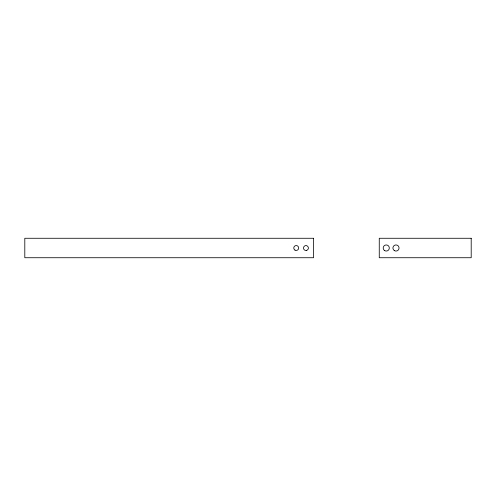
<?xml version="1.0" encoding="UTF-8"?>
<svg xmlns="http://www.w3.org/2000/svg" width="496" height="496" viewBox="0 0 496 496"><rect width="100%" height="100%" fill="white"/><g stroke="black" fill="none" stroke-linecap="round" stroke-linejoin="round"><path stroke-width="0.74" d="M306.336 250.418L305.697 250.437A2.449 2.449 0 0 1 303.527 248.391L303.509 247.752A2.449 2.449 0 0 1 308.369 247.609L308.382 248.248A2.449 2.449 0 0 1 306.336 250.418M313.553 238.272L24.8 238.272L24.8 257.728L313.553 257.728L313.553 238.272M471.2 238.272L379.26 238.272L379.26 257.728L471.2 257.728L471.2 238.272M294.99 250.12A2.449 2.449 0 0 0 298.666 248A2.449 2.449 0 0 0 294.99 245.88A2.449 2.449 0 0 0 294.99 250.12M384.722 250.654A3.063 3.063 0 0 0 389.317 248A3.063 3.063 0 0 0 384.722 245.346A3.063 3.063 0 0 0 384.722 250.654M394.45 250.654A3.063 3.063 0 0 0 399.051 248A3.063 3.063 0 0 0 394.45 245.346A3.063 3.063 0 0 0 394.45 250.654"/></g></svg>
